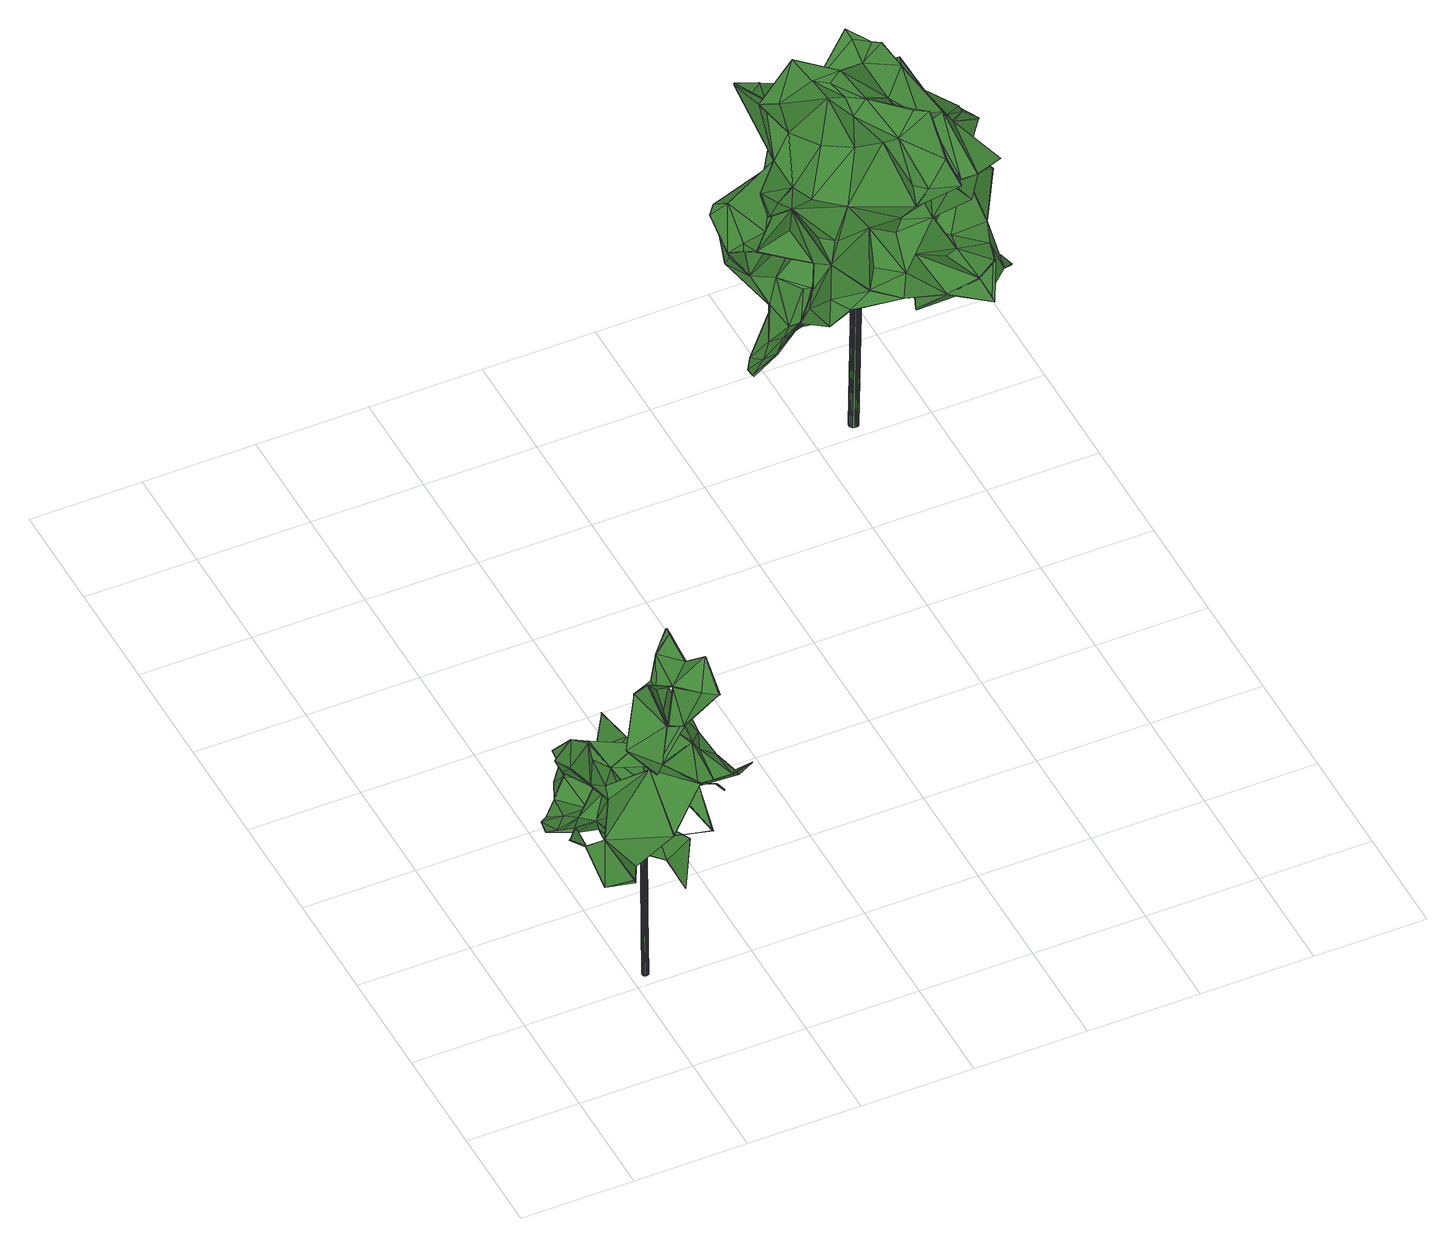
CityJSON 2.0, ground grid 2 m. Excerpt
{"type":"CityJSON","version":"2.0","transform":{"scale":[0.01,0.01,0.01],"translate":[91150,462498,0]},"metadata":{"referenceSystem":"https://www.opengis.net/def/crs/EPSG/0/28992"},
"CityObjects":{
"tree1":{"type":"SolitaryVegetationObject","attributes":{"gtid":65,"crown_width_m":3.45,"crown_median_z":4.42,"trunk_H_m":4.02,"trunk_DBH_m":0.103,"trunk_radius_m":0.0517,"trunk_base_height_m":0.4,"original_gtid":"66"},"geometry":[{"type":"Solid","lod":"3","boundaries":[[[[0,1,2]],[[3,4,5]],[[6,7,8]],[[9,10,11]],[[12,13,14]],[[15,14,13]],[[16,17,18]],[[0,2,19]],[[1,0,20]],[[21,22,23]],[[24,25,26]],[[27,28,29]],[[30,31,32]],[[33,34,35]],[[36,37,38]],[[39,40,41]],[[42,43,44]],[[45,46,47]],[[48,49,50]],[[51,49,48]],[[52,53,54]],[[55,56,57]],[[58,59,20]],[[33,60,61]],[[10,9,62]],[[63,50,49]],[[63,49,64]],[[55,65,66]],[[36,67,68]],[[69,70,71]],[[72,71,70]],[[7,6,73]],[[74,75,76]],[[24,26,77]],[[24,77,78]],[[79,80,81]],[[82,83,5]],[[84,85,86]],[[87,37,88]],[[89,90,91]],[[8,73,3]],[[32,92,93]],[[73,8,7]],[[46,94,95]],[[96,97,35]],[[68,34,33]],[[89,98,99]],[[20,0,58]],[[36,38,100]],[[101,30,102]],[[6,4,3]],[[103,75,86]],[[104,62,105]],[[106,12,107]],[[108,109,110]],[[38,111,110]],[[38,110,112]],[[14,113,114]],[[14,114,12]],[[36,61,88]],[[88,78,87]],[[5,4,115]],[[54,116,79]],[[8,117,6]],[[74,95,118]],[[119,2,120]],[[1,120,2]],[[20,47,121]],[[82,20,121]],[[80,122,123]],[[51,107,124]],[[51,125,107]],[[119,53,1]],[[69,63,126]],[[127,115,117]],[[41,24,128]],[[115,6,117]],[[128,24,78]],[[87,77,37]],[[97,129,72]],[[112,110,130]],[[79,122,80]],[[131,108,85]],[[131,85,84]],[[132,11,10]],[[126,63,64]],[[98,89,133]],[[134,135,17]],[[100,38,112]],[[133,89,91]],[[71,72,136]],[[71,136,50]],[[130,104,112]],[[121,93,137]],[[110,104,130]],[[52,138,139]],[[140,138,52]],[[57,141,65]],[[3,117,8]],[[35,142,33]],[[80,143,81]],[[144,145,146]],[[36,88,37]],[[147,148,149]],[[150,17,16]],[[137,93,82]],[[101,151,21]],[[12,114,152]],[[59,58,153]],[[154,155,156]],[[125,157,132]],[[134,150,18]],[[75,158,86]],[[17,135,18]],[[67,159,68]],[[124,160,51]],[[52,123,122]],[[56,161,57]],[[162,28,27]],[[163,139,138]],[[32,93,21]],[[102,164,101]],[[164,102,165]],[[54,125,116]],[[166,167,105]],[[109,168,169]],[[93,40,82]],[[92,40,93]],[[157,9,11]],[[9,157,62]],[[125,54,170]],[[53,170,54]],[[26,171,85]],[[71,50,63]],[[71,63,69]],[[39,172,173]],[[172,41,173]],[[174,162,27]],[[174,27,175]],[[176,177,136]],[[48,136,177]],[[124,126,160]],[[3,73,6]],[[178,179,59]],[[60,33,142]],[[111,26,108]],[[180,0,19]],[[41,181,24]],[[36,68,145]],[[145,68,33]],[[111,38,37]],[[152,180,12]],[[86,85,25]],[[131,109,108]],[[104,182,10]],[[171,26,25]],[[28,183,29]],[[184,185,186]],[[187,29,155]],[[135,119,1]],[[74,76,95]],[[188,124,107]],[[95,76,23]],[[84,158,131]],[[115,4,6]],[[55,66,56]],[[176,136,189]],[[50,136,48]],[[72,189,136]],[[190,53,52]],[[120,190,52]],[[66,65,161]],[[22,93,46]],[[78,77,87]],[[100,67,36]],[[147,58,191]],[[147,191,133]],[[88,61,192]],[[88,192,78]],[[78,192,128]],[[108,110,111]],[[89,99,193]],[[89,193,90]],[[194,179,178]],[[74,195,158]],[[195,131,158]],[[158,75,74]],[[156,27,154]],[[175,27,156]],[[84,86,158]],[[161,196,141]],[[161,141,57]],[[171,25,85]],[[52,59,153]],[[197,1,20]],[[197,45,1]],[[146,145,33]],[[198,159,177]],[[138,140,124]],[[33,61,146]],[[104,199,112]],[[100,200,67]],[[192,61,60]],[[18,197,169]],[[150,197,18]],[[62,104,10]],[[131,195,109]],[[150,118,197]],[[201,140,139]],[[202,203,126]],[[166,199,204]],[[112,199,166]],[[64,160,126]],[[10,182,132]],[[15,113,14]],[[83,47,59]],[[205,47,83]],[[56,66,161]],[[41,128,192]],[[147,91,148]],[[133,91,147]],[[156,183,137]],[[109,195,168]],[[15,13,206]],[[86,25,103]],[[46,95,22]],[[75,207,181]],[[103,207,75]],[[41,192,39]],[[90,148,91]],[[182,119,132]],[[106,107,120]],[[101,165,151]],[[164,165,101]],[[17,150,134]],[[1,53,190]],[[32,151,165]],[[32,21,151]],[[147,153,58]],[[97,208,35]],[[135,122,119]],[[125,132,119]],[[125,119,122]],[[137,82,5]],[[160,64,209]],[[160,209,51]],[[187,194,205]],[[137,210,156]],[[174,175,210]],[[174,210,115]],[[43,42,107]],[[43,107,12]],[[35,34,96]],[[20,82,180]],[[122,79,116]],[[137,115,210]],[[67,200,177]],[[48,177,200]],[[122,116,125]],[[132,157,11]],[[184,51,211]],[[183,212,137]],[[118,94,45]],[[101,31,30]],[[213,31,23]],[[21,31,101]],[[21,23,31]],[[194,83,179]],[[16,18,169]],[[59,179,83]],[[214,196,59]],[[59,196,205]],[[124,188,138]],[[120,1,190]],[[102,32,165]],[[102,30,32]],[[215,52,139]],[[215,139,140]],[[97,96,129]],[[189,72,129]],[[189,129,96]],[[96,198,189]],[[176,189,198]],[[177,176,198]],[[198,34,68]],[[216,28,162]],[[217,218,219]],[[217,220,218]],[[115,137,5]],[[221,222,83]],[[223,224,213]],[[216,127,3]],[[162,127,216]],[[15,206,148]],[[154,29,225]],[[27,29,154]],[[214,205,226]],[[196,226,205]],[[195,74,118]],[[118,95,94]],[[206,13,106]],[[227,69,203]],[[178,205,228]],[[178,59,205]],[[194,228,205]],[[178,228,194]],[[5,218,3]],[[219,218,5]],[[229,122,134]],[[122,135,134]],[[201,163,202]],[[208,142,35]],[[52,143,123]],[[205,155,154]],[[155,205,83]],[[22,21,93]],[[230,80,123]],[[230,123,143]],[[181,207,25]],[[155,183,156]],[[23,181,213]],[[67,177,159]],[[227,203,44]],[[146,61,231]],[[12,232,208]],[[181,25,24]],[[118,150,168]],[[118,168,195]],[[16,169,168]],[[16,168,150]],[[55,57,65]],[[104,110,109]],[[104,109,182]],[[167,199,105]],[[52,122,229]],[[121,46,93]],[[204,120,107]],[[208,233,43]],[[70,43,233]],[[3,218,216]],[[216,218,220]],[[114,98,152]],[[1,234,135]],[[173,41,40]],[[182,109,169]],[[52,229,59]],[[172,20,235]],[[172,235,41]],[[19,2,182]],[[182,2,119]],[[221,194,187]],[[221,83,194]],[[219,221,217]],[[37,77,111]],[[26,111,77]],[[138,188,163]],[[163,188,42]],[[229,134,234]],[[36,231,61]],[[36,145,231]],[[58,180,191]],[[191,180,133]],[[120,170,119]],[[235,181,41]],[[197,20,169]],[[26,85,108]],[[45,197,118]],[[181,23,76]],[[181,76,75]],[[141,214,226]],[[221,219,222]],[[147,149,153]],[[59,47,20]],[[48,200,112]],[[100,112,200]],[[79,81,215]],[[225,236,154]],[[220,217,237]],[[187,236,225]],[[54,140,52]],[[148,90,15]],[[213,92,31]],[[31,92,32]],[[121,83,82]],[[95,23,22]],[[134,18,234]],[[135,234,18]],[[1,214,234]],[[45,214,1]],[[113,98,114]],[[98,113,99]],[[146,231,144]],[[105,62,157]],[[125,186,185]],[[119,170,53]],[[125,170,107]],[[60,172,192]],[[205,214,47]],[[183,155,29]],[[196,214,141]],[[105,199,104]],[[54,79,140]],[[201,124,140]],[[215,140,79]],[[174,127,162]],[[174,115,127]],[[103,25,207]],[[202,163,42]],[[42,188,107]],[[59,229,234]],[[214,59,234]],[[192,172,39]],[[141,226,65]],[[148,206,149]],[[3,127,117]],[[201,139,163]],[[220,212,216]],[[183,216,212]],[[187,220,237]],[[155,212,220]],[[187,155,220]],[[83,121,212]],[[121,137,212]],[[83,212,155]],[[5,222,219]],[[124,201,202]],[[124,202,126]],[[206,106,149]],[[153,149,106]],[[153,106,52]],[[52,106,120]],[[106,13,12]],[[172,12,19]],[[180,19,12]],[[20,172,19]],[[221,187,237]],[[19,169,20]],[[19,182,169]],[[180,173,20]],[[161,226,196]],[[65,226,161]],[[58,0,180]],[[221,237,217]],[[213,224,92]],[[223,20,224]],[[238,92,224]],[[238,224,20]],[[225,29,187]],[[28,216,183]],[[180,40,39]],[[98,180,39]],[[98,133,180]],[[180,82,40]],[[20,173,40]],[[83,222,5]],[[105,125,185]],[[230,143,80]],[[215,143,52]],[[205,236,187]],[[166,204,107]],[[47,214,45]],[[121,47,46]],[[202,42,203]],[[126,203,69]],[[105,157,125]],[[208,43,12]],[[215,81,143]],[[166,107,167]],[[51,186,125]],[[184,186,51]],[[166,211,51]],[[166,51,48]],[[48,112,166]],[[105,211,166]],[[185,211,105]],[[185,184,211]],[[239,20,92]],[[92,20,40]],[[167,204,199]],[[239,92,238]],[[239,238,20]],[[51,209,49]],[[64,49,209]],[[45,94,46]],[[154,236,205]],[[113,15,193]],[[15,90,193]],[[113,193,99]],[[223,235,20]],[[144,231,145]],[[44,203,42]],[[235,223,181]],[[181,223,213]],[[39,152,98]],[[173,180,152]],[[173,152,39]],[[204,170,120]],[[167,170,204]],[[167,107,170]],[[208,97,233]],[[72,233,97]],[[70,233,72]],[[142,208,232]],[[142,232,60]],[[60,232,172]],[[172,232,12]],[[175,156,210]],[[69,227,70]],[[198,68,159]],[[43,70,227]],[[44,43,227]],[[198,96,34]],[[240,241,242]],[[240,242,243]],[[243,242,244]],[[243,244,245]],[[242,241,246]],[[242,246,244]],[[244,246,247]],[[244,247,245]],[[246,241,248]],[[246,248,247]],[[247,248,249]],[[247,249,245]],[[248,241,250]],[[248,250,249]],[[249,250,251]],[[249,251,245]],[[250,241,252]],[[250,252,251]],[[251,252,253]],[[251,253,245]],[[252,241,254]],[[252,254,253]],[[253,254,255]],[[253,255,245]],[[254,241,256]],[[254,256,255]],[[255,256,257]],[[255,257,245]],[[256,241,258]],[[256,258,257]],[[257,258,259]],[[257,259,245]],[[258,241,260]],[[258,260,259]],[[259,260,261]],[[259,261,245]],[[260,241,262]],[[260,262,261]],[[261,262,263]],[[261,263,245]],[[262,241,264]],[[262,264,263]],[[263,264,265]],[[263,265,245]],[[264,241,266]],[[264,266,265]],[[265,266,267]],[[265,267,245]],[[266,241,268]],[[266,268,267]],[[267,268,269]],[[267,269,245]],[[268,241,270]],[[268,270,269]],[[269,270,271]],[[269,271,245]],[[270,241,272]],[[270,272,271]],[[271,272,273]],[[271,273,245]],[[272,241,274]],[[272,274,273]],[[273,274,275]],[[273,275,245]],[[274,241,276]],[[274,276,275]],[[275,276,277]],[[275,277,245]],[[276,241,278]],[[276,278,277]],[[277,278,279]],[[277,279,245]],[[278,241,280]],[[278,280,279]],[[279,280,281]],[[279,281,245]],[[280,241,282]],[[280,282,281]],[[281,282,283]],[[281,283,245]],[[282,241,284]],[[282,284,283]],[[283,284,285]],[[283,285,245]],[[284,241,286]],[[284,286,285]],[[285,286,287]],[[285,287,245]],[[286,241,288]],[[286,288,287]],[[287,288,289]],[[287,289,245]],[[288,241,240]],[[288,240,289]],[[289,240,243]],[[289,243,245]]]]}]},
"tree2":{"type":"SolitaryVegetationObject","attributes":{"gtid":66,"crown_width_m":4.82,"crown_median_z":5.48,"trunk_H_m":5.03,"trunk_DBH_m":0.175,"trunk_radius_m":0.0873,"trunk_base_height_m":0.45,"original_gtid":"67"},"geometry":[{"type":"Solid","lod":"3","boundaries":[[[[290,291,292]],[[293,294,295]],[[296,297,298]],[[299,300,301]],[[302,303,304]],[[305,303,302]],[[306,307,308]],[[309,310,311]],[[312,313,314]],[[315,303,316]],[[317,318,314]],[[319,320,321]],[[305,322,303]],[[323,324,325]],[[326,327,328]],[[329,330,331]],[[304,332,333]],[[334,335,336]],[[337,338,339]],[[340,341,308]],[[342,341,340]],[[314,313,317]],[[343,344,345]],[[346,344,343]],[[347,317,313]],[[348,349,350]],[[351,352,353]],[[330,354,355]],[[356,357,358]],[[359,360,361]],[[348,350,362]],[[363,364,365]],[[366,367,368]],[[315,340,369]],[[316,340,315]],[[370,371,372]],[[373,374,375]],[[376,377,378]],[[379,380,381]],[[329,381,380]],[[348,382,383]],[[384,385,386]],[[387,388,328]],[[389,374,373]],[[390,391,392]],[[393,291,394]],[[393,395,396]],[[394,291,290]],[[395,397,398]],[[393,396,291]],[[292,291,396]],[[399,400,376]],[[401,400,399]],[[402,403,404]],[[405,406,407]],[[408,406,405]],[[302,409,410]],[[411,412,381]],[[363,413,414]],[[298,415,416]],[[417,418,419]],[[420,389,421]],[[422,367,423]],[[424,407,425]],[[420,320,374]],[[403,402,344]],[[328,426,326]],[[427,344,402]],[[345,344,427]],[[290,292,428]],[[429,430,431]],[[428,292,396]],[[371,308,432]],[[369,308,371]],[[433,434,435]],[[351,436,352]],[[437,438,439]],[[440,352,414]],[[441,442,443]],[[417,444,445]],[[446,445,444]],[[447,299,448]],[[299,449,448]],[[450,451,424]],[[452,453,454]],[[362,309,455]],[[362,455,348]],[[434,456,457]],[[313,457,456]],[[458,385,384]],[[407,391,390]],[[293,295,459]],[[304,303,315]],[[369,304,315]],[[443,460,309]],[[402,404,461]],[[310,309,362]],[[428,408,290]],[[446,462,463]],[[446,463,404]],[[369,371,370]],[[347,464,317]],[[398,465,428]],[[398,397,465]],[[362,350,466]],[[467,366,468]],[[318,469,314]],[[310,458,470]],[[403,471,404]],[[472,444,417]],[[473,451,450]],[[474,473,450]],[[475,342,316]],[[382,455,309]],[[412,476,379]],[[412,379,381]],[[477,425,478]],[[424,425,477]],[[296,298,416]],[[459,479,293]],[[388,480,481]],[[405,482,408]],[[290,408,482]],[[441,483,442]],[[306,308,484]],[[387,485,388]],[[332,486,487]],[[328,388,426]],[[393,373,395]],[[441,370,359]],[[308,307,488]],[[489,431,490]],[[363,365,368]],[[359,483,441]],[[491,417,492]],[[477,450,424]],[[352,409,493]],[[440,409,352]],[[439,494,437]],[[300,495,496]],[[393,394,373]],[[398,396,395]],[[458,310,385]],[[489,490,497]],[[489,497,498]],[[499,500,501]],[[475,501,500]],[[475,500,499]],[[362,385,310]],[[502,399,376]],[[503,504,505]],[[330,329,354]],[[420,374,389]],[[506,377,473]],[[376,473,377]],[[422,363,368]],[[427,402,461]],[[465,408,428]],[[507,508,493]],[[509,510,511]],[[491,511,510]],[[512,300,513]],[[499,514,432]],[[331,514,499]],[[348,455,382]],[[515,355,354]],[[515,354,516]],[[478,356,477]],[[436,517,352]],[[312,518,468]],[[314,518,312]],[[332,313,486]],[[519,427,461]],[[396,398,428]],[[490,431,430]],[[520,421,346]],[[506,521,416]],[[439,522,417]],[[366,368,523]],[[366,523,468]],[[416,524,525]],[[416,525,506]],[[416,526,527]],[[446,404,471]],[[467,522,366]],[[451,376,400]],[[451,400,528]],[[318,467,469]],[[419,421,502]],[[529,530,322]],[[483,531,532]],[[478,532,531]],[[468,365,364]],[[397,375,319]],[[348,383,533]],[[534,535,530]],[[454,453,536]],[[537,538,539]],[[540,539,538]],[[366,541,438]],[[439,417,491]],[[470,542,543]],[[544,545,434]],[[416,415,526]],[[468,523,365]],[[368,365,523]],[[384,546,547]],[[548,549,550]],[[537,551,512]],[[513,537,512]],[[397,395,375]],[[552,419,553]],[[552,553,506]],[[554,509,555]],[[423,367,437]],[[514,331,556]],[[360,370,372]],[[306,498,557]],[[307,306,557]],[[307,557,435]],[[368,367,422]],[[371,432,558]],[[533,548,465]],[[559,560,561]],[[348,562,559]],[[533,562,348]],[[563,520,346]],[[316,342,340]],[[506,473,521]],[[499,381,329]],[[331,499,329]],[[564,563,346]],[[565,564,346]],[[478,531,356]],[[483,356,531]],[[566,567,568]],[[539,568,567]],[[539,567,566]],[[462,446,569]],[[570,489,350]],[[395,373,375]],[[571,476,572]],[[573,571,572]],[[499,412,411]],[[565,430,429]],[[574,535,536]],[[296,416,521]],[[555,491,492]],[[555,492,554]],[[460,575,549]],[[338,412,576]],[[346,419,344]],[[577,485,527]],[[577,527,526]],[[578,579,355]],[[580,355,579]],[[514,581,558]],[[308,488,304]],[[432,308,304]],[[304,488,332]],[[351,582,583]],[[540,325,509]],[[435,557,433]],[[403,344,445]],[[499,369,370]],[[475,499,370]],[[515,584,360]],[[361,360,584]],[[467,472,522]],[[417,522,472]],[[572,476,440]],[[386,547,546]],[[465,548,392]],[[529,475,585]],[[431,489,570]],[[488,307,435]],[[432,369,499]],[[465,406,408]],[[407,406,465]],[[414,586,323]],[[429,587,588]],[[559,588,587]],[[518,314,469]],[[433,557,498]],[[589,590,591]],[[592,386,546]],[[592,546,384]],[[293,479,294]],[[525,554,506]],[[525,524,566]],[[509,325,510]],[[528,400,401]],[[593,594,595]],[[389,399,502]],[[520,420,421]],[[470,311,310]],[[526,357,577]],[[298,596,450]],[[443,311,597]],[[443,597,598]],[[443,309,311]],[[587,431,570]],[[561,599,600]],[[514,558,432]],[[446,471,445]],[[295,601,602]],[[431,587,429]],[[409,440,338]],[[322,412,529]],[[561,603,604]],[[605,606,607]],[[608,609,610]],[[498,609,608]],[[509,554,568]],[[539,551,537]],[[533,465,562]],[[422,324,511]],[[422,511,363]],[[423,324,422]],[[528,424,451]],[[384,370,458]],[[394,399,373]],[[373,399,389]],[[407,424,405]],[[390,425,407]],[[464,347,456]],[[346,421,419]],[[587,570,349]],[[350,349,570]],[[548,533,383]],[[549,383,382]],[[548,383,549]],[[352,517,414]],[[611,300,612]],[[327,387,328]],[[299,447,612]],[[448,516,447]],[[452,316,453]],[[613,325,540]],[[325,324,510]],[[512,551,387]],[[614,591,513]],[[312,486,313]],[[473,376,451]],[[313,456,347]],[[420,600,320]],[[357,615,616]],[[497,519,498]],[[461,498,519]],[[412,338,476]],[[370,542,458]],[[440,476,338]],[[571,379,476]],[[489,498,607]],[[617,342,475]],[[449,584,515]],[[384,386,618]],[[485,577,480]],[[485,480,388]],[[403,445,471]],[[509,511,530]],[[452,585,475]],[[462,464,619]],[[620,512,621]],[[622,621,512]],[[620,621,623]],[[463,498,461]],[[461,404,463]],[[348,559,349]],[[587,349,559]],[[600,624,320]],[[350,625,466]],[[626,559,562]],[[302,304,333]],[[370,617,475]],[[499,501,412]],[[441,443,370]],[[496,627,361]],[[426,628,326]],[[320,319,375]],[[521,473,474]],[[529,534,530]],[[366,438,367]],[[437,367,438]],[[615,357,356]],[[529,412,501]],[[615,356,483]],[[439,438,541]],[[318,462,569]],[[332,457,313]],[[299,584,449]],[[361,584,299]],[[498,610,609]],[[629,301,300]],[[332,488,545]],[[513,300,614]],[[387,630,512]],[[327,630,387]],[[384,617,370]],[[458,542,470]],[[498,463,462]],[[414,572,440]],[[323,589,572]],[[323,572,414]],[[499,411,381]],[[516,379,571]],[[354,379,516]],[[529,585,452]],[[332,487,333]],[[560,626,319]],[[559,626,560]],[[318,569,472]],[[318,472,467]],[[626,562,397]],[[397,562,465]],[[607,606,610]],[[506,554,552]],[[492,419,552]],[[631,419,418]],[[326,630,327]],[[375,374,320]],[[479,621,632]],[[361,483,359]],[[361,615,483]],[[572,611,573]],[[427,497,345]],[[490,345,497]],[[519,497,427]],[[435,545,488]],[[551,633,594]],[[572,589,614]],[[294,601,295]],[[304,369,432]],[[501,475,529]],[[605,608,606]],[[608,610,606]],[[299,629,361]],[[496,361,629]],[[535,634,454]],[[491,574,511]],[[384,484,617]],[[443,598,370]],[[582,351,353]],[[597,635,598]],[[530,535,509]],[[509,535,555]],[[555,535,491]],[[574,491,535]],[[535,534,634]],[[634,534,636]],[[454,536,535]],[[302,333,487]],[[578,355,515]],[[326,628,481]],[[507,637,508]],[[638,637,507]],[[639,582,508]],[[583,582,639]],[[637,639,508]],[[558,581,335]],[[352,493,353]],[[508,353,493]],[[582,353,508]],[[468,364,436]],[[364,363,436]],[[617,484,342]],[[312,436,351]],[[371,334,372]],[[439,491,510]],[[452,636,534]],[[640,319,321]],[[377,506,553]],[[452,475,316]],[[459,295,623]],[[324,586,511]],[[634,636,454]],[[317,464,462]],[[340,308,369]],[[319,626,397]],[[635,543,542]],[[409,302,487]],[[593,485,594]],[[527,593,416]],[[509,568,539]],[[454,636,452]],[[607,306,641]],[[607,641,489]],[[498,605,607]],[[419,642,417]],[[357,526,415]],[[415,643,357]],[[298,643,415]],[[446,444,569]],[[472,569,444]],[[317,462,318]],[[356,358,477]],[[302,410,644]],[[337,644,338]],[[302,644,337]],[[338,644,409]],[[409,644,410]],[[645,588,559]],[[597,543,635]],[[624,640,321]],[[624,321,320]],[[559,604,645]],[[561,604,559]],[[316,303,322]],[[515,516,448]],[[449,515,448]],[[363,517,436]],[[412,305,576]],[[305,412,322]],[[576,305,530]],[[337,530,305]],[[530,337,322]],[[337,305,302]],[[564,565,604]],[[552,646,492]],[[492,642,419]],[[417,642,492]],[[334,558,335]],[[464,498,619]],[[345,565,346]],[[346,343,345]],[[390,392,548]],[[573,447,571]],[[516,571,447]],[[511,647,337]],[[536,322,647]],[[536,647,574]],[[478,425,532]],[[306,610,498]],[[607,610,306]],[[392,391,407]],[[417,445,418]],[[631,418,445]],[[484,466,641]],[[484,641,306]],[[605,498,608]],[[578,515,360]],[[525,568,554]],[[566,568,525]],[[386,385,362]],[[445,344,419]],[[583,639,486]],[[601,361,627]],[[638,486,637]],[[486,639,637]],[[648,649,294]],[[351,583,486]],[[351,486,312]],[[298,358,357]],[[643,298,357]],[[477,358,450]],[[298,450,358]],[[498,464,433]],[[648,632,622]],[[602,601,627]],[[299,301,629]],[[539,633,551]],[[591,590,613]],[[589,591,614]],[[336,355,580]],[[361,649,615]],[[479,632,294]],[[566,633,539]],[[434,545,435]],[[387,551,485]],[[485,551,594]],[[325,590,323]],[[589,323,590]],[[511,413,363]],[[511,337,413]],[[598,635,542]],[[613,650,591]],[[591,650,513]],[[613,540,650]],[[325,613,590]],[[539,540,509]],[[360,580,579]],[[360,579,578]],[[363,414,517]],[[630,481,616]],[[493,487,507]],[[409,487,493]],[[600,603,561]],[[434,433,456]],[[464,456,433]],[[593,595,416]],[[599,560,624]],[[599,561,560]],[[629,300,496]],[[604,565,651]],[[573,611,447]],[[574,647,511]],[[600,420,520]],[[502,421,389]],[[611,572,300]],[[614,300,572]],[[645,651,588]],[[604,651,645]],[[588,651,429]],[[429,651,565]],[[612,300,299]],[[623,621,459]],[[459,621,479]],[[447,611,612]],[[414,413,586]],[[549,382,460]],[[384,652,592]],[[618,652,384]],[[378,377,553]],[[378,553,419]],[[484,547,466]],[[384,547,484]],[[309,460,382]],[[386,362,547]],[[547,362,466]],[[513,538,537]],[[650,538,513]],[[650,540,538]],[[439,541,522]],[[522,541,366]],[[430,345,490]],[[565,345,430]],[[300,512,620]],[[357,653,654]],[[480,654,653]],[[563,600,520]],[[534,529,452]],[[371,558,334]],[[576,530,339]],[[631,445,419]],[[586,337,339]],[[615,649,648]],[[601,294,649]],[[601,649,361]],[[536,453,322]],[[316,322,453]],[[564,603,600]],[[563,564,600]],[[564,604,603]],[[616,622,630]],[[498,462,619]],[[545,457,332]],[[544,457,545]],[[434,457,544]],[[648,622,616]],[[512,630,622]],[[290,482,394]],[[527,485,593]],[[640,624,560]],[[616,615,648]],[[622,632,621]],[[630,326,481]],[[632,648,294]],[[599,624,600]],[[577,654,480]],[[357,654,577]],[[594,633,566]],[[337,586,413]],[[598,542,370]],[[323,586,324]],[[481,628,388]],[[426,388,628]],[[616,481,653]],[[616,653,357]],[[483,532,442]],[[300,620,495]],[[627,620,602]],[[495,620,627]],[[295,602,620]],[[295,620,623]],[[480,653,481]],[[495,627,496]],[[638,487,486]],[[507,487,638]],[[580,372,334]],[[334,336,580]],[[360,372,580]],[[308,341,484]],[[337,647,322]],[[450,596,474]],[[468,655,312]],[[436,312,655]],[[436,655,468]],[[468,518,469]],[[468,469,467]],[[492,646,554]],[[552,554,646]],[[423,437,494]],[[510,494,439]],[[423,494,324]],[[510,324,494]],[[641,466,625]],[[511,339,530]],[[586,339,511]],[[596,298,297]],[[296,521,297]],[[335,581,336]],[[548,550,390]],[[442,532,550]],[[390,550,425]],[[532,425,550]],[[342,484,341]],[[592,652,386]],[[386,652,618]],[[543,311,470]],[[597,311,543]],[[360,359,370]],[[424,528,405]],[[640,560,319]],[[339,656,576]],[[576,656,338]],[[338,656,339]],[[355,336,581]],[[376,378,502]],[[556,581,514]],[[355,581,330]],[[556,330,581]],[[596,297,474]],[[474,297,521]],[[330,556,331]],[[641,625,489]],[[524,595,566]],[[594,566,595]],[[399,394,401]],[[524,416,595]],[[443,575,460]],[[442,575,443]],[[502,378,419]],[[354,380,379]],[[329,380,354]],[[550,549,575]],[[550,575,442]],[[503,505,657]],[[504,657,505]],[[503,657,504]],[[528,482,405]],[[401,394,482]],[[401,482,528]],[[489,625,350]],[[465,392,407]],[[658,659,660]],[[658,660,661]],[[661,660,662]],[[661,662,663]],[[660,659,664]],[[660,664,662]],[[662,664,665]],[[662,665,663]],[[664,659,666]],[[664,666,665]],[[665,666,667]],[[665,667,663]],[[666,659,668]],[[666,668,667]],[[667,668,669]],[[667,669,663]],[[668,659,670]],[[668,670,669]],[[669,670,671]],[[669,671,663]],[[670,659,672]],[[670,672,671]],[[671,672,673]],[[671,673,663]],[[672,659,674]],[[672,674,673]],[[673,674,675]],[[673,675,663]],[[674,659,676]],[[674,676,675]],[[675,676,677]],[[675,677,663]],[[676,659,678]],[[676,678,677]],[[677,678,679]],[[677,679,663]],[[678,659,680]],[[678,680,679]],[[679,680,681]],[[679,681,663]],[[680,659,682]],[[680,682,681]],[[681,682,683]],[[681,683,663]],[[682,659,684]],[[682,684,683]],[[683,684,685]],[[683,685,663]],[[684,659,686]],[[684,686,685]],[[685,686,687]],[[685,687,663]],[[686,659,688]],[[686,688,687]],[[687,688,689]],[[687,689,663]],[[688,659,690]],[[688,690,689]],[[689,690,691]],[[689,691,663]],[[690,659,692]],[[690,692,691]],[[691,692,693]],[[691,693,663]],[[692,659,694]],[[692,694,693]],[[693,694,695]],[[693,695,663]],[[694,659,696]],[[694,696,695]],[[695,696,697]],[[695,697,663]],[[696,659,698]],[[696,698,697]],[[697,698,699]],[[697,699,663]],[[698,659,700]],[[698,700,699]],[[699,700,701]],[[699,701,663]],[[700,659,702]],[[700,702,701]],[[701,702,703]],[[701,703,663]],[[702,659,704]],[[702,704,703]],[[703,704,705]],[[703,705,663]],[[704,659,706]],[[704,706,705]],[[705,706,707]],[[705,707,663]],[[706,659,658]],[[706,658,707]],[[707,658,661]],[[707,661,663]]]]}]}
},
"vertices":[
[185,212,442],[201,174,452],[187,199,439],[275,290,663],[276,289,662],[252,262,638],[310,312,676],[308,317,682],[307,317,683],[259,148,278],[287,190,340],[259,147,279],[170,266,422],[155,230,472],[156,277,492],[105,280,483],[289,109,426],[289,107,426],[288,108,426],[220,240,408],[246,215,494],[317,298,563],[303,263,546],[332,253,502],[359,288,413],[402,248,386],[356,286,396],[332,176,647],[312,198,641],[256,147,636],[336,346,558],[316,298,562],[315,298,563],[207,370,417],[182,376,414],[182,375,415],[270,390,397],[343,364,362],[289,338,412],[247,284,483],[247,283,484],[288,278,412],[100,224,411],[130,271,382],[92,253,385],[246,213,494],[279,219,550],[210,176,536],[162,305,359],[114,296,368],[97,320,353],[158,257,356],[112,139,452],[151,128,394],[149,129,394],[280,49,570],[280,48,569],[287,89,545],[157,230,474],[208,176,535],[222,338,416],[271,390,399],[263,219,303],[76,294,373],[86,259,380],[286,90,546],[279,49,569],[201,357,413],[207,370,415],[75,295,374],[114,296,370],[96,321,354],[121,343,364],[306,318,682],[326,184,458],[360,186,455],[324,233,484],[345,331,397],[345,332,398],[103,118,369],[132,68,410],[133,73,410],[257,237,559],[206,215,580],[374,206,439],[401,247,385],[403,202,447],[345,364,362],[344,365,362],[131,303,524],[84,265,529],[97,234,535],[301,263,545],[301,263,547],[297,205,532],[299,205,532],[163,400,394],[149,364,383],[170,318,492],[112,331,484],[222,338,414],[338,346,559],[321,363,568],[404,203,448],[234,221,379],[226,201,338],[153,212,460],[147,243,391],[335,248,387],[294,220,430],[288,278,410],[315,321,402],[216,265,390],[113,330,483],[169,317,491],[313,258,658],[150,128,393],[309,311,676],[300,187,458],[181,181,366],[185,199,438],[257,235,560],[156,115,396],[134,73,411],[97,217,407],[179,181,365],[65,258,386],[311,258,659],[316,321,404],[149,369,379],[246,266,409],[348,211,435],[234,164,336],[154,287,520],[216,100,451],[216,102,449],[122,343,363],[272,236,639],[91,164,426],[90,163,425],[91,164,424],[274,120,526],[201,357,415],[133,74,411],[248,434,424],[248,433,422],[248,432,424],[128,223,495],[96,234,533],[127,222,494],[288,108,427],[337,346,560],[182,266,473],[153,212,462],[256,146,635],[235,164,630],[313,198,639],[234,165,335],[360,187,453],[182,375,413],[92,252,383],[285,89,545],[331,226,689],[73,184,430],[322,364,569],[322,362,570],[160,256,356],[180,182,365],[300,187,456],[270,190,440],[180,181,366],[402,248,384],[246,268,410],[247,282,482],[332,226,688],[334,176,646],[148,399,342],[151,369,379],[196,123,573],[174,189,578],[183,265,473],[359,244,450],[234,219,379],[274,227,645],[176,221,297],[177,221,298],[176,221,299],[233,164,630],[102,223,410],[147,399,343],[200,174,454],[156,276,493],[289,338,414],[105,282,485],[173,188,580],[325,184,457],[272,119,526],[270,190,442],[165,399,393],[233,220,379],[190,320,403],[71,184,429],[96,218,408],[66,258,387],[219,240,406],[220,152,562],[126,223,494],[374,206,441],[188,320,404],[130,270,380],[314,198,640],[176,222,298],[248,233,645],[332,254,501],[273,121,526],[102,118,370],[274,227,647],[219,205,691],[248,233,647],[210,237,648],[221,205,690],[210,235,648],[210,236,647],[324,233,482],[323,233,484],[256,146,637],[273,120,527],[86,260,382],[198,124,573],[215,101,450],[132,67,411],[249,433,423],[189,320,405],[161,305,361],[216,101,451],[294,222,431],[234,163,630],[220,205,689],[298,207,532],[278,221,548],[230,225,40],[225,225,40],[230,226,40],[231,235,442],[230,236,442],[226,234,442],[229,228,40],[230,237,442],[229,229,40],[229,238,442],[227,230,40],[228,239,442],[226,230,40],[227,239,442],[225,230,40],[225,240,442],[224,230,40],[224,239,442],[222,229,40],[223,239,442],[221,229,40],[222,238,442],[220,228,40],[221,237,442],[220,226,40],[221,236,442],[220,225,40],[220,234,442],[220,223,40],[221,233,442],[221,222,40],[221,232,442],[221,221,40],[222,231,442],[223,220,40],[223,230,442],[224,220,40],[224,229,442],[225,220,40],[226,229,442],[226,220,40],[227,230,442],[228,221,40],[228,230,442],[229,221,40],[229,231,442],[229,223,40],[230,232,442],[230,224,40],[231,233,442],
[860,1106,372],[827,1075,378],[833,1108,361],[1350,1298,432],[1280,1289,441],[1333,1309,449],[1145,1031,466],[1086,1057,511],[1124,1107,474],[1255,1302,557],[1253,1191,557],[1189,1245,571],[1113,1258,683],[1088,1247,621],[1083,1287,655],[1108,1227,622],[959,1295,645],[1005,1351,683],[1046,1353,622],[971,1399,403],[970,1400,405],[1056,1406,446],[1059,1240,811],[1002,1299,808],[1009,1240,809],[1066,1265,631],[1047,1258,557],[951,1241,781],[1033,1232,768],[924,1147,386],[937,1120,414],[941,1140,388],[1107,1227,621],[1241,1114,618],[1183,1086,644],[1211,1074,608],[1309,1176,360],[1310,1175,362],[1326,1164,344],[1241,1382,597],[1250,1421,609],[1217,1400,610],[1041,1295,742],[1094,1279,679],[1125,1430,590],[1125,1432,591],[1177,1445,590],[1158,1189,675],[1223,1226,674],[1205,1152,594],[1032,1290,629],[1013,1274,591],[1038,1263,558],[935,1168,573],[926,1142,644],[877,1169,551],[947,1105,550],[927,1264,772],[882,1296,414],[875,1263,457],[867,1308,539],[1119,1283,767],[1177,1263,754],[1163,1305,774],[1270,1370,572],[1251,1422,608],[1123,1199,428],[1148,1164,421],[1056,1173,462],[1175,1308,512],[1167,1347,554],[1198,1296,513],[933,1365,416],[1146,1138,732],[1114,1145,773],[1131,1121,799],[1100,1112,755],[1160,1064,726],[1148,1098,806],[1096,1357,608],[1095,1362,508],[1095,1359,609],[1144,1413,588],[868,1076,410],[898,1104,411],[896,1109,406],[941,1035,473],[985,1049,480],[957,1064,501],[1274,1294,581],[1258,1321,567],[1235,1313,562],[976,1326,422],[946,1243,402],[1062,1335,499],[997,1362,423],[976,1320,430],[1285,1109,398],[1283,1109,397],[904,1065,472],[1009,1209,396],[991,1205,392],[980,1212,389],[825,1076,380],[869,1075,408],[859,1108,374],[832,1108,362],[885,1142,372],[852,1143,350],[904,1063,472],[952,1108,442],[898,1102,409],[870,1112,676],[872,1112,677],[882,1165,679],[941,1138,386],[924,1146,384],[989,1152,372],[886,1141,370],[1176,1264,752],[1135,1222,732],[1210,1302,552],[1187,1246,572],[1192,1189,691],[1217,1194,696],[1121,1093,390],[1145,1029,465],[1020,1132,622],[991,1120,569],[961,1070,571],[951,1110,444],[930,1074,524],[1162,1065,725],[1161,1007,716],[1008,1129,386],[1033,1205,399],[1325,1164,342],[905,1151,658],[853,1143,348],[862,1188,539],[863,1189,540],[845,1209,526],[1096,1358,610],[926,1355,738],[927,1356,739],[976,1365,713],[1135,1223,734],[1160,1006,716],[1125,1053,684],[1096,1039,670],[1225,1226,675],[1113,1301,459],[1074,1301,398],[1051,1374,436],[974,1169,624],[927,1142,646],[947,1183,650],[1313,1335,547],[1312,1336,546],[1258,1321,565],[1033,1117,487],[973,1107,440],[1073,1212,469],[1046,1256,556],[1021,1198,591],[934,1364,415],[943,1277,763],[945,1277,762],[1033,1414,463],[1351,1298,433],[997,1362,421],[881,1165,678],[971,1247,705],[941,1238,664],[927,1264,770],[923,1215,367],[964,1339,542],[1049,1170,774],[1071,1170,804],[1048,1201,791],[1046,1434,458],[906,1151,660],[1058,1185,690],[986,1050,478],[1023,1058,499],[1087,1320,499],[1249,1225,636],[1033,1170,422],[1091,1215,362],[1297,1279,443],[1257,1124,415],[1263,1150,403],[896,1108,404],[1135,1285,445],[979,1321,550],[1224,1048,407],[1041,1295,744],[1115,1287,758],[1007,1351,684],[882,1286,554],[871,1207,538],[1086,1073,620],[1055,1126,566],[1164,1307,773],[1127,1053,683],[1237,1188,469],[1209,1206,488],[909,1204,550],[941,1240,663],[1166,1345,556],[1174,1307,514],[1177,1282,522],[908,1039,522],[941,1289,556],[878,1292,543],[930,1289,454],[1065,1019,498],[1149,1315,773],[1149,1315,774],[1160,1112,557],[1181,1086,642],[1150,1103,668],[1274,1149,471],[1252,1189,557],[1144,1412,590],[1269,1371,570],[1314,1336,548],[1173,1192,709],[1034,1225,806],[945,1183,649],[974,1085,516],[1066,1021,496],[1084,1135,733],[1130,1119,798],[1203,974,472],[1145,1029,467],[1122,1092,388],[1196,1067,416],[937,1118,412],[1158,1224,527],[1157,1158,575],[1108,1251,446],[1078,1283,403],[924,1221,371],[1112,1170,491],[1074,1131,569],[1045,1192,606],[1210,1148,468],[1183,1165,477],[1202,1110,474],[1161,1114,557],[1109,1079,676],[1048,1433,459],[1078,1440,432],[944,1339,715],[976,1363,714],[978,1321,549],[964,1337,541],[970,1224,387],[997,1303,421],[1019,1282,422],[1256,1100,472],[1023,1058,501],[1023,1057,500],[1087,1057,513],[1098,1117,546],[1217,1402,610],[943,1341,714],[1126,1430,592],[902,1247,420],[946,1241,404],[977,1217,520],[923,1220,372],[970,1139,568],[949,1162,560],[876,1168,550],[1201,1027,480],[1183,1110,466],[1123,1099,504],[1017,1225,677],[854,1294,533],[1289,1271,601],[1250,1223,636],[1310,1252,594],[1071,1126,637],[1049,1315,415],[1191,1233,574],[1197,1069,416],[1240,1382,595],[1217,1401,608],[1177,1443,589],[1177,1444,591],[1149,1313,775],[1121,1325,783],[1235,1314,560],[1108,1251,448],[1214,1119,613],[846,1209,525],[871,1207,536],[1295,1142,606],[1241,1115,616],[1237,1147,596],[994,1260,533],[1201,1027,478],[1240,1046,488],[1204,976,472],[1048,1096,506],[1079,1439,431],[1057,1406,448],[1026,1243,483],[1008,1150,468],[1280,1289,443],[1297,1280,444],[951,1192,543],[927,1198,548],[927,1199,550],[952,1194,545],[942,1288,558],[974,1171,623],[1012,1231,668],[1011,1272,591],[1308,1252,592],[1276,1294,579],[1223,1134,603],[1295,1144,604],[1198,1238,446],[1234,1175,458],[1063,1334,500],[997,1303,423],[943,1276,761],[1321,1226,501],[1322,1226,500],[1238,1187,467],[1323,1226,501],[991,1205,394],[884,1288,553],[924,1219,373],[1275,1263,454],[1308,1174,361],[1211,1300,551],[1265,1151,404],[970,1138,569],[1276,1261,453],[1238,1046,489],[1056,1128,566],[1078,1439,433],[1055,1174,464],[1116,1341,791],[1121,1326,781],[1116,1341,793],[979,1211,391],[942,1290,558],[993,1119,567],[1145,1111,436],[1173,1193,708],[877,1262,457],[1048,1096,508],[1078,1173,663],[1239,1260,444],[1238,1262,445],[1210,1151,591],[909,1202,548],[1026,1245,482],[1210,1148,466],[1183,1111,464],[1050,1202,790],[1248,1223,636],[884,1286,552],[1084,1225,45],[1075,1225,45],[1083,1227,45],[1085,1211,548],[1085,1213,548],[1077,1211,548],[1083,1229,45],[1084,1215,548],[1081,1231,45],[1083,1217,548],[1079,1232,45],[1081,1218,548],[1077,1233,45],[1079,1219,548],[1075,1234,45],[1077,1220,548],[1073,1234,45],[1075,1219,548],[1071,1233,45],[1073,1218,548],[1069,1231,45],[1071,1217,548],[1068,1230,45],[1069,1215,548],[1067,1228,45],[1068,1213,548],[1066,1225,45],[1068,1211,548],[1066,1223,45],[1068,1209,548],[1067,1221,45],[1069,1207,548],[1069,1219,45],[1070,1205,548],[1070,1217,45],[1072,1203,548],[1073,1217,45],[1074,1203,548],[1075,1216,45],[1076,1202,548],[1077,1217,45],[1079,1202,548],[1079,1217,45],[1081,1203,548],[1081,1219,45],[1083,1205,548],[1082,1220,45],[1084,1206,548],[1083,1223,45],[1085,1208,548]
]}
